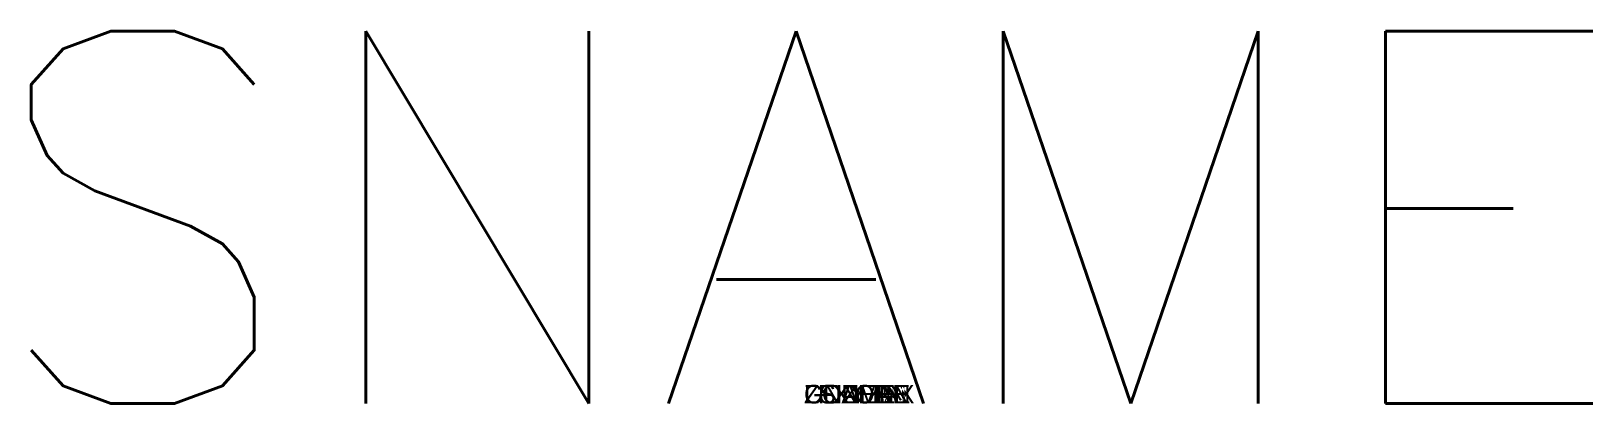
# Paper-space layout 'Layout1' of a CAD drawing. Extents: x -0.416 to 0.424, y 0 to 0.2.
import ezdxf
from ezdxf.enums import TextEntityAlignment as Align

# ---------------------------------------------------------------- set-up
doc = ezdxf.new("R2010")
doc.units = 0
doc.layers.add('ASHADE', color=7, linetype='CONTINUOUS')
doc.styles.add('ASHADE', font='simplex', dxfattribs={"height": 0.2})

psp = doc.layouts.get("Layout1")

# ---------------------------------------------------------------- texts
at = {"layer": 'ASHADE', "color": 1, "linetype": 'CONTINUOUS', "style": 'ASHADE'}
psp.add_attdef('SNAME', text='', height=0.2, dxfattribs=at).set_placement((0, 0), align=Align.CENTER)
psp.add_attdef('SNAME', text='', height=0.2, dxfattribs=at).set_placement((0, 0), align=Align.CENTER)
psp.add_attdef('SNAME', text='', height=0.2, dxfattribs=at).set_placement((0, 0), align=Align.CENTER)
psp.add_attdef('SNAME', text='', height=0.2, dxfattribs=at).set_placement((0, 0), align=Align.CENTER)
at = {"layer": 'ASHADE', "color": 7, "linetype": 'CONTINUOUS', "flags": 1}
for tag, s in [('ZSIZE', '0'), ('GNAME', ''), ('GNAME', ''), ('GNAME', ''), ('GNAME', ''), ('COLOR', '1,1,1'), ('CONEAN', '10.0'), ('CONEDE', '0.0'), ('COLOR', '1,1,1'), ('CONEA', '0'), ('CONED', '-1'), ('COLOR', '1,1,1'), ('CONEA', '0'), ('CONED', '-1'), ('COLOR', '1,1,1'), ('CONEA', '0'), ('CONED', '-1'), ('BIASMIN', '-1'), ('BIASMAX', '-1'), ('LAX', ''), ('LAY', ''), ('LAZ', ''), ('BEAMDI', '0.0'), ('LFXYZ', '0,0,0'), ('LAX', ''), ('LAY', ''), ('LAZ', ''), ('BEAMD', '-1'), ('LAX', ''), ('LAY', ''), ('LAZ', ''), ('BEAMD', '-1'), ('LAX', ''), ('LAY', ''), ('LAZ', ''), ('BEAMD', '-1'), ('INTENSITY', '1'), ('INTENSITY', '1'), ('INTENSITY', '1'), ('INTENSITY', '1')]:
    psp.add_attdef(tag, (0, 0), s, height=0.01, dxfattribs=at)

doc.saveas('drawing.dxf')
